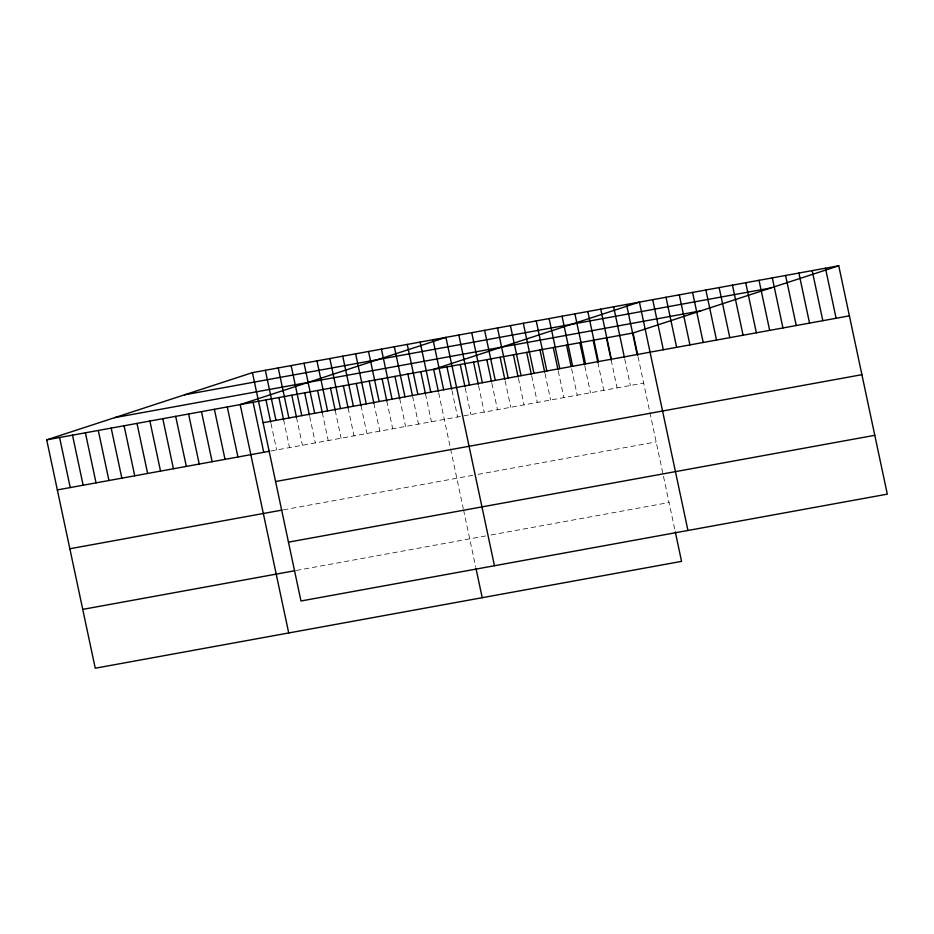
<?xml version="1.0" encoding="UTF-8"?>
<svg xmlns="http://www.w3.org/2000/svg" width="934" height="934" viewBox="0 0 934 934"><rect width="100%" height="100%" fill="white"/><g stroke="black" fill="none" stroke-linecap="round" stroke-linejoin="round"><path stroke-width="0.7" stroke-dasharray="4.67 3.5" d="M270.895 451.005L643.654 383.068M283.399 509.836L472.767 475.336M478.08 474.367L656.17 441.91M296.288 570.464L485.657 535.953M490.969 534.984L669.048 502.527M638.039 356.648L649.632 411.147M649.912 412.489L675.025 530.617M624.753 359.065L630.368 385.485M611.163 360.092L617.082 387.914M597.877 362.52L603.784 390.33M584.882 366.326L590.498 392.759M571.596 368.755L577.212 395.175M558.298 371.172L563.914 397.604M545.012 373.6L550.628 400.021M531.726 376.017L537.342 402.437M518.428 378.445L524.044 404.866M505.142 380.862L510.758 407.282M491.856 383.29L497.472 409.711M478.558 385.707L484.186 412.127M465.272 388.135L470.888 414.556M451.986 390.552L457.602 416.973M438.7 392.969L463.264 508.551M463.556 509.929L475.675 566.938M425.495 393.938L431.415 421.748M412.606 396.285L418.514 424.094M399.705 398.631L405.613 426.453M386.804 400.99L392.712 428.799M373.904 403.336L379.811 431.146M361.003 405.683L366.922 433.504M348.102 408.041L354.021 435.851M335.213 410.388L341.12 438.198M322.312 412.735L328.219 440.556M309.703 416.482L315.318 442.903M296.51 417.44L302.418 445.249M283.609 419.798L289.528 447.608M271.012 423.534L276.627 449.954"/><path stroke-width="1.4" d="M675.305 531.948L681.563 561.369L95.245 668.219L46.7 439.856L252.437 372.631L838.755 265.781L887.3 494.144L300.981 600.994L252.437 372.631M46.7 439.856L633.019 333.006L838.755 265.781M184.547 394.813L770.865 287.964M114.59 417.673L700.909 310.824M263.084 422.693L849.403 315.844M57.336 489.918L269.459 451.262M275.588 481.535L861.907 374.686M69.852 548.76L281.963 510.104M288.478 542.152L874.796 435.302M82.729 609.388L294.852 570.721M825.469 268.198L836.105 318.261M812.183 270.627L822.819 320.689M798.885 273.043L809.533 323.106M785.599 275.46L796.247 325.534M772.313 277.888L782.949 327.951M759.015 280.305L769.663 330.367M745.729 282.733L756.377 332.796M732.443 285.15L743.079 335.213M719.145 287.579L729.793 337.641M705.859 289.995L716.506 340.058M692.573 292.424L703.209 342.486M679.287 294.84L689.922 344.903M665.989 297.257L676.636 347.331M652.703 299.686L663.338 349.748M687.949 530.477L639.416 302.102L433.668 369.339L438.396 391.579M633.019 333.006L637.747 355.259M626.516 304.461L637.151 354.523M613.615 306.807L624.461 357.675M600.714 309.154L611.361 359.228M606.435 337.851L611.163 360.092M587.813 311.512L598.461 361.575M593.148 340.268L597.877 362.52M574.912 313.859L585.56 363.921M579.862 342.696L584.591 364.937M562.023 316.206L572.659 366.28M566.564 345.113L571.001 365.976M549.122 318.564L559.758 368.626M553.278 347.53L558.007 369.782M536.221 320.911L546.857 370.973M539.992 349.958L544.72 372.211M523.32 323.269L533.956 373.331M526.694 352.375L531.423 374.627M510.419 325.616L521.067 375.678M513.408 354.803L518.136 377.056M497.518 327.962L508.166 378.025M500.122 357.22L504.85 379.473M484.629 330.321L495.265 380.383M486.824 359.648L491.553 381.901M471.728 332.667L482.364 382.73M473.538 362.065L478.266 384.318M458.827 335.014L469.463 385.077M460.252 364.493L464.98 386.734M494.471 565.735L445.927 337.372L240.19 404.597L288.723 632.96M446.954 366.91L451.694 389.163M433.026 339.719L443.673 389.782M475.955 568.281L482.213 597.702M420.125 342.066L430.772 392.128M420.767 371.685L425.495 393.938M407.236 344.424L417.872 394.487M407.866 374.032L412.303 394.895M394.335 346.771L404.971 396.833M394.977 376.39L399.705 398.631M381.434 349.118L392.07 399.18M382.076 378.737L386.804 400.99M368.533 351.476L379.169 401.538M369.175 381.084L373.904 403.336M355.632 353.823L366.28 403.885M356.274 383.442L361.003 405.683M342.731 356.169L353.379 406.243M343.373 385.789L348.102 408.041M329.83 358.528L340.478 408.59M330.473 388.135L335.213 410.388M316.941 360.874L327.577 410.937M317.583 390.494L322.312 412.735M304.04 363.221L314.676 413.295M304.682 392.84L309.411 415.093M291.139 365.579L301.775 415.642M291.782 395.187L296.51 417.44M278.239 367.926L288.886 417.988M278.881 397.545L283.609 419.798M265.338 370.284L275.985 420.347M265.98 399.892L270.708 422.145M253.079 402.239L263.727 452.301M227.289 406.944L237.925 457.006M214.388 409.29L225.024 459.365M201.487 411.649L212.135 461.711M188.586 413.995L199.234 464.058M175.685 416.354L186.333 466.416M162.796 418.701L173.432 468.763M149.895 421.047L160.531 471.11M136.994 423.406L147.63 473.468M124.094 425.752L134.73 475.815M111.193 428.099L121.84 478.161M98.292 430.457L108.939 480.52M85.403 432.804L96.039 482.866M72.502 435.151L83.138 485.213M59.601 437.509L70.237 487.571"/></g></svg>
